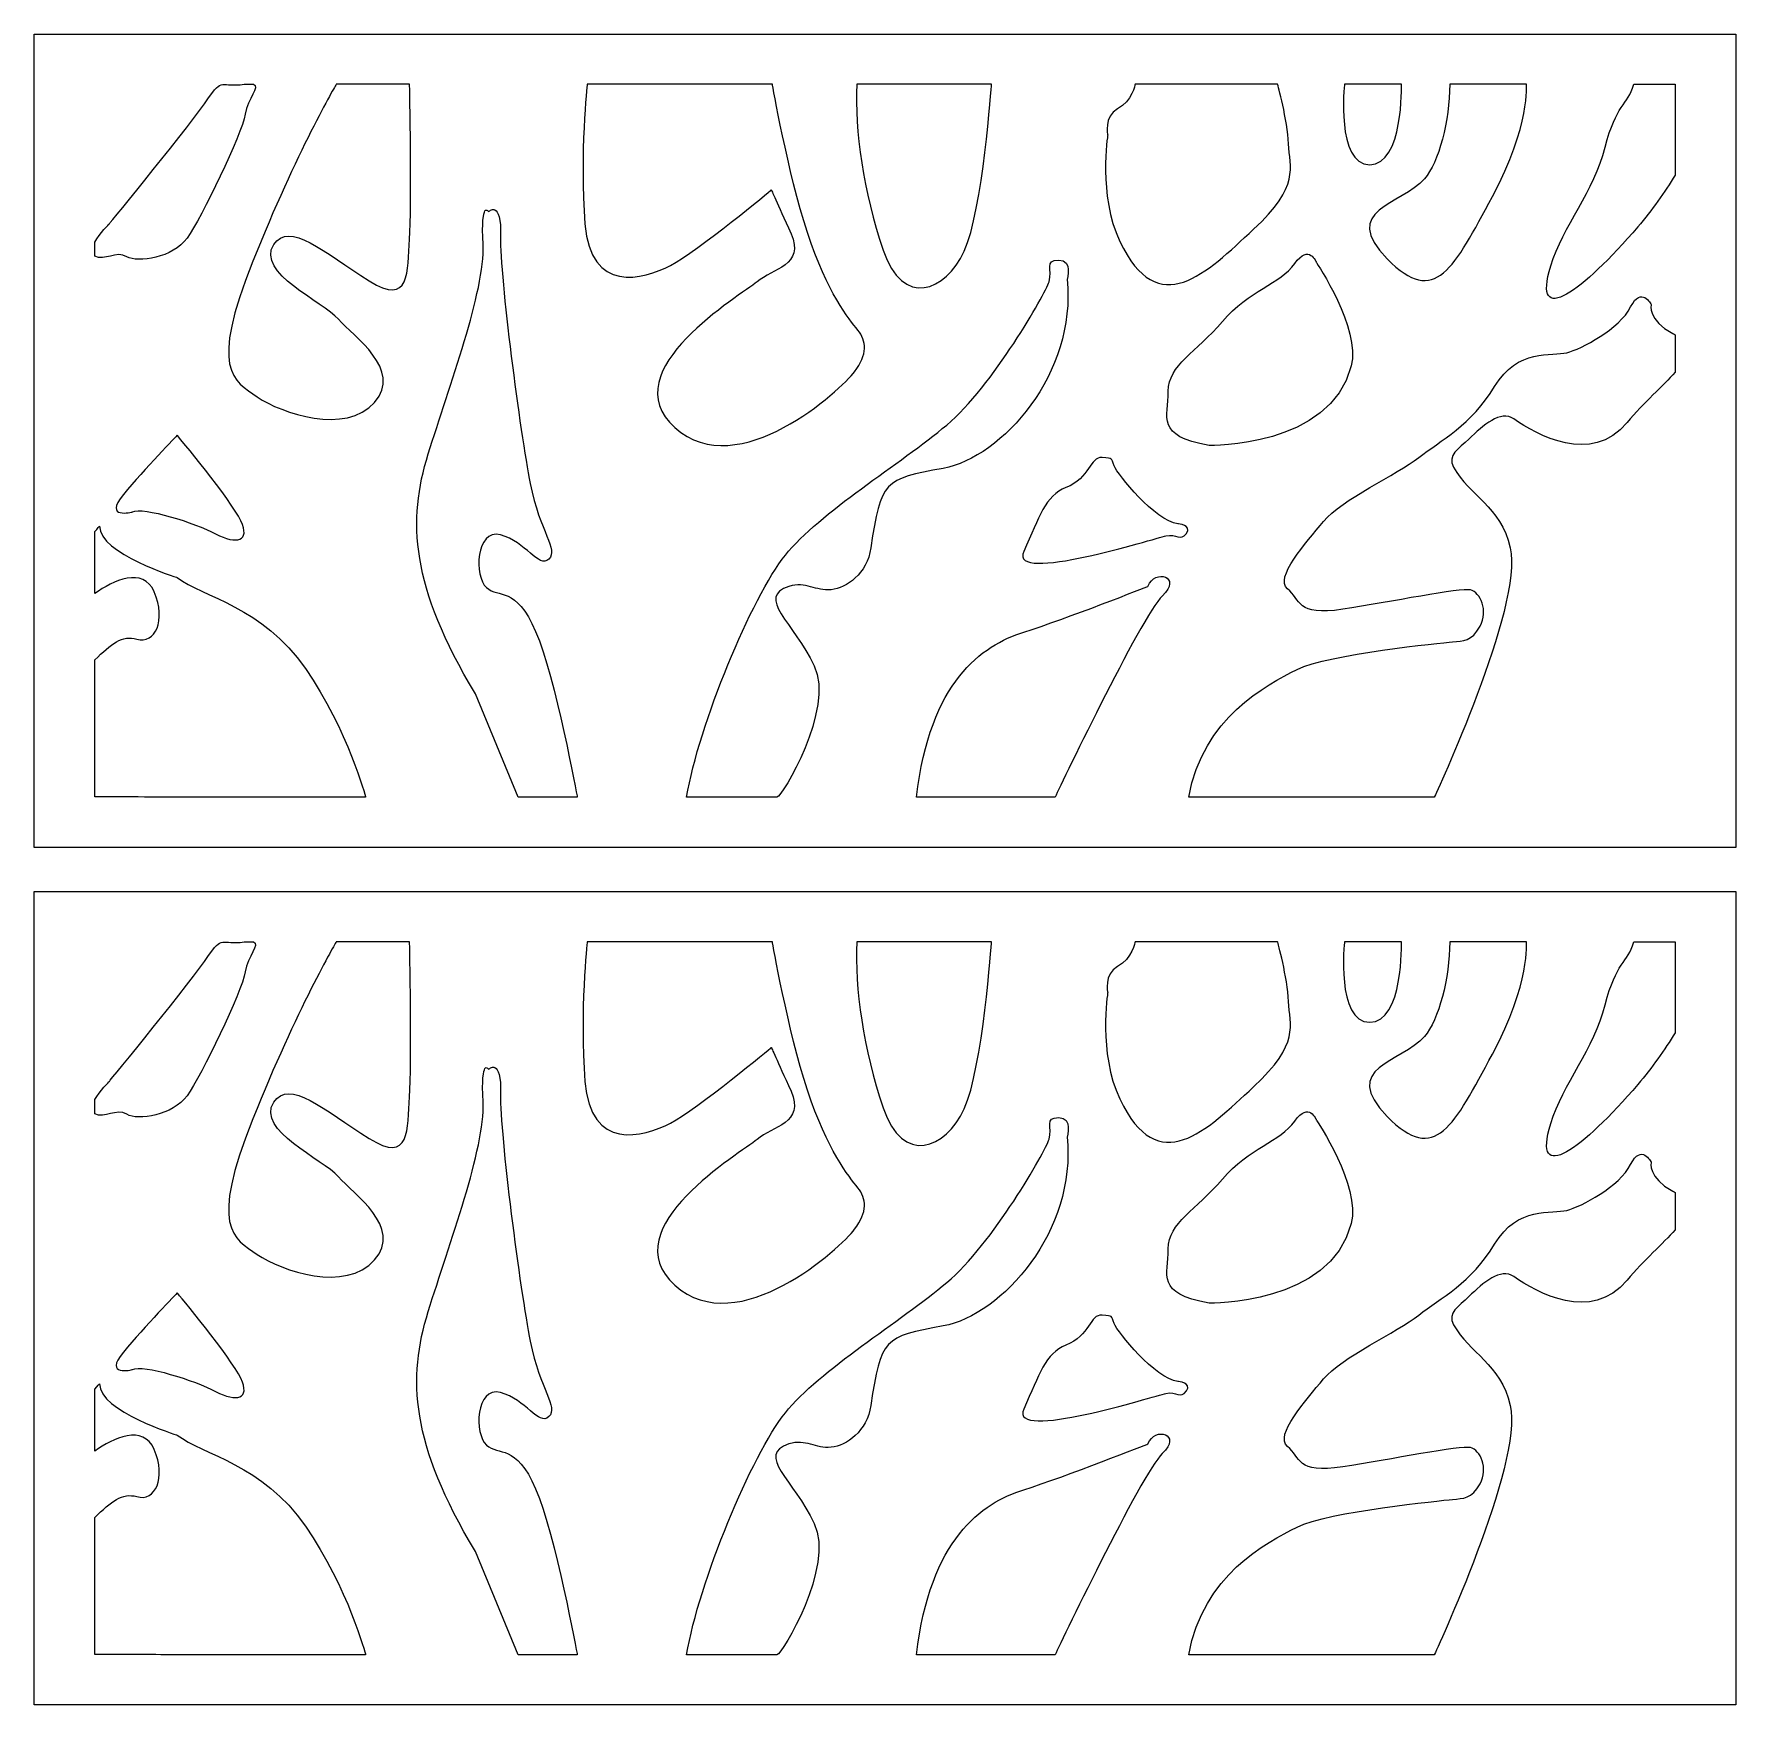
# Model space of a CAD drawing. Header units: centimetres. Extents: x -9.3 to 9.1, y -4.9 to 13.3.
import ezdxf

# ---------------------------------------------------------------- set-up
doc = ezdxf.new("R2010")
doc.units = ezdxf.units.CM
doc.header["$MEASUREMENT"] = 0
doc.layers.add('layer 1', color=7, linetype='Continuous')

msp = doc.modelspace()

# ---------------------------------------------------------------- linework, layer by layer
at = {"layer": 'layer 1', "color": 177}
for points, knots in [([(9.11393, 13.26204), (9.11393, 13.26204), (-9.33763, 13.26204), (-9.33763, 13.26204), (-9.33763, 13.26204), (-9.33763, 13.26204), (-9.33763, 4.44575), (-9.33763, 4.44575), (-9.33763, 4.44575), (-9.33763, 4.44575), (9.11393, 4.44575), (9.11393, 4.44575), (9.11393, 4.44575), (9.11393, 4.44575), (9.11393, 13.26204), (9.11393, 13.26204)], [0, 0, 0, 0, 0.2, 0.2, 0.2, 0.2, 0.4, 0.4, 0.4, 0.4, 0.6, 0.6, 0.6, 0.6, 1, 1, 1, 1]), ([(-6.95837, 12.71762), (-6.95837, 12.71762), (-7.05982, 12.71762), (-7.05982, 12.71762), (-7.05982, 12.71762), (-7.30934, 12.68199), (-7.29746, 12.79607), (-7.45192, 12.55856), (-7.45192, 12.55856), (-7.60639, 12.32105), (-8.52129, 11.20479), (-8.52129, 11.20479), (-8.52129, 11.20479), (-8.52129, 11.20479), (-8.62332, 11.1028), (-8.6783, 11.00721), (-8.6783, 11.00721), (-8.6783, 11.00721), (-8.6783, 10.85474), (-8.6783, 10.85474), (-8.6783, 10.85474), (-8.57315, 10.79656), (-8.44657, 10.91773), (-8.33118, 10.84853), (-8.33118, 10.84853), (-8.21237, 10.77729), (-7.83215, 10.83666), (-7.67768, 11.05041), (-7.67768, 11.05041), (-7.52321, 11.26417), (-7.08359, 12.17856), (-7.04794, 12.39231), (-7.04794, 12.39231), (-7.01955, 12.56256), (-6.88562, 12.69056), (-6.95837, 12.71762)], [0, 0, 0, 0, 0.1, 0.1, 0.1, 0.1, 0.2, 0.2, 0.2, 0.2, 0.3, 0.3, 0.3, 0.3, 0.4, 0.4, 0.4, 0.4, 0.5, 0.5, 0.5, 0.5, 0.6, 0.6, 0.6, 0.6, 0.7, 0.7, 0.7, 0.7, 0.8, 0.8, 0.8, 0.8, 1, 1, 1, 1]), ([(-6.06174, 12.71762), (-6.06174, 12.71762), (-5.26565, 12.71762), (-5.26565, 12.71762), (-5.26565, 12.71762), (-5.26565, 12.71762), (-5.24189, 11.38292), (-5.26565, 11.03854), (-5.26565, 11.03854), (-5.28942, 10.69416), (-5.25555, 10.30225), (-5.70528, 10.58728), (-5.70528, 10.58728), (-6.19244, 10.89603), (-6.57267, 11.24042), (-6.73901, 10.97916), (-6.73901, 10.97916), (-6.93428, 10.67247), (-6.20432, 10.36165), (-6.03798, 10.17165), (-6.03798, 10.17165), (-5.87163, 9.98165), (-5.33695, 9.62539), (-5.64587, 9.26914), (-5.64587, 9.26914), (-5.95481, 8.91288), (-6.65584, 9.15039), (-6.91724, 9.32852), (-6.91724, 9.32852), (-7.17864, 9.50664), (-7.44004, 9.61352), (-6.96476, 10.80104), (-6.96476, 10.80104), (-6.48949, 11.98856), (-6.06174, 12.71762), (-6.06174, 12.71762)], [0, 0, 0, 0, 0.1, 0.1, 0.1, 0.1, 0.2, 0.2, 0.2, 0.2, 0.3, 0.3, 0.3, 0.3, 0.4, 0.4, 0.4, 0.4, 0.5, 0.5, 0.5, 0.5, 0.6, 0.6, 0.6, 0.6, 0.7, 0.7, 0.7, 0.7, 0.8, 0.8, 0.8, 0.8, 1, 1, 1, 1]), ([(-3.34078, 12.71762), (-3.34078, 12.71762), (-1.33275, 12.71762), (-1.33275, 12.71762), (-1.33275, 12.71762), (-1.33275, 12.71762), (-1.1664, 11.76293), (-0.95253, 11.10979), (-0.95253, 11.10979), (-0.73865, 10.45666), (-0.50101, 10.17165), (-0.40596, 10.0529), (-0.40596, 10.0529), (-0.31091, 9.93415), (-0.29902, 9.79165), (-0.44161, 9.60164), (-0.44161, 9.60164), (-0.58419, 9.41164), (-1.70109, 8.3785), (-2.39024, 8.99601), (-2.39024, 8.99601), (-3.07939, 9.61352), (-1.66544, 10.43291), (-1.49909, 10.57541), (-1.49909, 10.57541), (-1.33275, 10.71791), (-0.97629, 10.75354), (-1.13076, 11.09792), (-1.13076, 11.09792), (-1.28522, 11.4423), (-1.34463, 11.57292), (-1.34463, 11.57292), (-1.34463, 11.57292), (-1.34463, 11.57292), (-2.14072, 10.90791), (-2.43776, 10.75354), (-2.43776, 10.75354), (-2.73481, 10.59916), (-3.30514, 10.44478), (-3.36455, 11.20479), (-3.36455, 11.20479), (-3.42396, 11.96481), (-3.34078, 12.71762), (-3.34078, 12.71762)], [0, 0, 0, 0, 0.08333333, 0.08333333, 0.08333333, 0.08333333, 0.16666667, 0.16666667, 0.16666667, 0.16666667, 0.25, 0.25, 0.25, 0.25, 0.33333333, 0.33333333, 0.33333333, 0.33333333, 0.41666667, 0.41666667, 0.41666667, 0.41666667, 0.5, 0.5, 0.5, 0.5, 0.58333333, 0.58333333, 0.58333333, 0.58333333, 0.66666667, 0.66666667, 0.66666667, 0.66666667, 0.75, 0.75, 0.75, 0.75, 0.83333333, 0.83333333, 0.83333333, 0.83333333, 1, 1, 1, 1]), ([(-0.41785, 12.71762), (-0.41785, 12.71762), (1.04363, 12.71762), (1.04363, 12.71762), (1.04363, 12.71762), (1.04363, 12.71762), (0.94858, 11.3473), (0.74658, 10.90791), (0.74658, 10.90791), (0.54459, 10.46853), (0.0812, 10.2904), (-0.13268, 10.91978), (-0.13268, 10.91978), (-0.34655, 11.54917), (-0.44161, 12.21886), (-0.41785, 12.71762)], [0, 0, 0, 0, 0.2, 0.2, 0.2, 0.2, 0.4, 0.4, 0.4, 0.4, 0.6, 0.6, 0.6, 0.6, 1, 1, 1, 1]), ([(2.60016, 12.71762), (2.60016, 12.71762), (4.1448, 12.71762), (4.1448, 12.71762), (4.1448, 12.71762), (4.1448, 12.71762), (4.25174, 12.33293), (4.26362, 12.07168), (4.26362, 12.07168), (4.2755, 11.81043), (4.39431, 11.62042), (3.88339, 11.14542), (3.88339, 11.14542), (3.37247, 10.67041), (2.85035, 10.14055), (2.43381, 11.01479), (2.43381, 11.01479), (2.19617, 11.51355), (2.30312, 12.16668), (2.30312, 12.16668), (2.30312, 12.16668), (2.30312, 12.16668), (2.25559, 12.36856), (2.41005, 12.45168), (2.41005, 12.45168), (2.56451, 12.53481), (2.60016, 12.71762), (2.60016, 12.71762)], [0, 0, 0, 0, 0.125, 0.125, 0.125, 0.125, 0.25, 0.25, 0.25, 0.25, 0.375, 0.375, 0.375, 0.375, 0.5, 0.5, 0.5, 0.5, 0.625, 0.625, 0.625, 0.625, 0.75, 0.75, 0.75, 0.75, 1, 1, 1, 1]), ([(4.86959, 12.71762), (4.86959, 12.71762), (5.48745, 12.71762), (5.48745, 12.71762), (5.48745, 12.71762), (5.48745, 12.71762), (5.51121, 11.84605), (5.14288, 11.84605), (5.14288, 11.84605), (4.77454, 11.84605), (4.86959, 12.71762), (4.86959, 12.71762)], [0, 0, 0, 0, 0.25, 0.25, 0.25, 0.25, 0.5, 0.5, 0.5, 0.5, 1, 1, 1, 1]), ([(6.01025, 12.71762), (6.01025, 12.71762), (6.84199, 12.71762), (6.84199, 12.71762), (6.84199, 12.71762), (6.84199, 12.71762), (6.88952, 12.27356), (6.47365, 11.50168), (6.47365, 11.50168), (6.05778, 10.72979), (5.85579, 10.2904), (5.33298, 10.82479), (5.33298, 10.82479), (4.81019, 11.35917), (5.48745, 11.40667), (5.73697, 11.69167), (5.73697, 11.69167), (5.89132, 11.86797), (6.01025, 12.32573), (6.01025, 12.71762)], [0, 0, 0, 0, 0.16666667, 0.16666667, 0.16666667, 0.16666667, 0.33333333, 0.33333333, 0.33333333, 0.33333333, 0.5, 0.5, 0.5, 0.5, 0.66666667, 0.66666667, 0.66666667, 0.66666667, 1, 1, 1, 1]), ([(8.4546, 11.73293), (8.4546, 11.73293), (8.4546, 12.71762), (8.4546, 12.71762), (8.4546, 12.71762), (8.4546, 12.71762), (8.00668, 12.71762), (8.00668, 12.71762), (8.00668, 12.71762), (7.93837, 12.4817), (7.81418, 12.50653), (7.6962, 12.0347), (7.6962, 12.0347), (7.57822, 11.56287), (7.23669, 11.17795), (7.10629, 10.74957), (7.10629, 10.74957), (6.89624, 10.05954), (7.45403, 10.47641), (8.05015, 11.17174), (8.05015, 11.17174), (8.20656, 11.35418), (8.34112, 11.54729), (8.4546, 11.73293)], [0, 0, 0, 0, 0.14285714, 0.14285714, 0.14285714, 0.14285714, 0.28571429, 0.28571429, 0.28571429, 0.28571429, 0.42857143, 0.42857143, 0.42857143, 0.42857143, 0.57142857, 0.57142857, 0.57142857, 0.57142857, 0.71428571, 0.71428571, 0.71428571, 0.71428571, 1, 1, 1, 1]), ([(-4.08934, 4.99017), (-4.08934, 4.99017), (-3.44772, 4.99017), (-3.44772, 4.99017), (-3.44772, 4.99017), (-3.44772, 4.99017), (-3.68536, 6.28847), (-3.89923, 6.78724), (-3.89923, 6.78724), (-4.11311, 7.28599), (-4.30322, 7.14349), (-4.43392, 7.26224), (-4.43392, 7.26224), (-4.56462, 7.38099), (-4.55274, 7.9035), (-4.27946, 7.83225), (-4.27946, 7.83225), (-4.00617, 7.76099), (-3.86359, 7.46412), (-3.75666, 7.571), (-3.75666, 7.571), (-3.64972, 7.67787), (-3.8517, 7.856), (-3.95864, 8.39038), (-3.95864, 8.39038), (-4.06559, 8.92476), (-4.29134, 10.64666), (-4.27946, 11.06229), (-4.27946, 11.06229), (-4.26758, 11.47793), (-4.41016, 11.33542), (-4.41016, 11.33542), (-4.41016, 11.33542), (-4.41016, 11.33542), (-4.49334, 11.47793), (-4.46957, 10.97916), (-4.46957, 10.97916), (-4.44581, 10.48041), (-4.8379, 9.43539), (-5.06366, 8.711), (-5.06366, 8.711), (-5.28942, 7.98663), (-5.25378, 7.27411), (-4.55274, 6.11035), (-4.55274, 6.11035), (-4.55274, 6.11035), (-4.08934, 4.99017), (-4.08934, 4.99017)], [0, 0, 0, 0, 0.07692308, 0.07692308, 0.07692308, 0.07692308, 0.15384615, 0.15384615, 0.15384615, 0.15384615, 0.23076923, 0.23076923, 0.23076923, 0.23076923, 0.30769231, 0.30769231, 0.30769231, 0.30769231, 0.38461538, 0.38461538, 0.38461538, 0.38461538, 0.46153846, 0.46153846, 0.46153846, 0.46153846, 0.53846154, 0.53846154, 0.53846154, 0.53846154, 0.61538462, 0.61538462, 0.61538462, 0.61538462, 0.69230769, 0.69230769, 0.69230769, 0.69230769, 0.76923077, 0.76923077, 0.76923077, 0.76923077, 0.84615385, 0.84615385, 0.84615385, 0.84615385, 1, 1, 1, 1]), ([(3.40312, 8.8021), (3.40312, 8.8021), (4.7152, 8.77878), (4.94356, 9.66371), (4.94356, 9.66371), (5.048, 10.06839), (4.56497, 10.7864), (4.56497, 10.7864), (4.56497, 10.7864), (4.56497, 10.7864), (4.48665, 10.99527), (4.32999, 10.77334), (4.32999, 10.77334), (4.17334, 10.55142), (3.83392, 10.48615), (3.54672, 10.14672), (3.54672, 10.14672), (3.25952, 9.8073), (2.95927, 9.67676), (2.95927, 9.38956), (2.95927, 9.38956), (2.95927, 9.10236), (2.81567, 8.90654), (3.40312, 8.8021)], [0, 0, 0, 0, 0.14285714, 0.14285714, 0.14285714, 0.14285714, 0.28571429, 0.28571429, 0.28571429, 0.28571429, 0.42857143, 0.42857143, 0.42857143, 0.42857143, 0.57142857, 0.57142857, 0.57142857, 0.57142857, 0.71428571, 0.71428571, 0.71428571, 0.71428571, 1, 1, 1, 1]), ([(-2.26255, 4.99017), (-2.26255, 4.99017), (-1.33568, 4.99017), (-1.28346, 4.99017), (-1.28346, 4.99017), (-1.23124, 4.99017), (-0.65684, 5.94316), (-0.87877, 6.41312), (-0.87877, 6.41312), (-1.1007, 6.88309), (-1.51844, 7.15724), (-1.15291, 7.27473), (-1.15291, 7.27473), (-0.9708, 7.33326), (-0.86185, 7.21948), (-0.69636, 7.23859), (-0.69636, 7.23859), (-0.52968, 7.25784), (-0.30697, 7.41077), (-0.2652, 7.69247), (-0.2652, 7.69247), (-0.15716, 8.42124), (-0.1216, 8.43657), (0.51807, 8.55407), (0.51807, 8.55407), (1.15774, 8.67156), (1.96712, 9.58537), (1.86269, 10.60364), (1.86269, 10.60364), (1.86269, 10.60364), (1.92796, 10.81251), (1.77131, 10.81251), (1.77131, 10.81251), (1.61465, 10.81251), (1.70603, 10.70807), (1.66687, 10.57752), (1.66687, 10.57752), (1.62771, 10.44698), (1.05331, 9.44177), (0.55723, 9.02403), (0.55723, 9.02403), (0.06116, 8.60629), (-0.82655, 8.07105), (-1.19208, 7.61415), (-1.19208, 7.61415), (-1.55761, 7.15724), (-2.13201, 5.77345), (-2.26255, 4.99017)], [0, 0, 0, 0, 0.07692308, 0.07692308, 0.07692308, 0.07692308, 0.15384615, 0.15384615, 0.15384615, 0.15384615, 0.23076923, 0.23076923, 0.23076923, 0.23076923, 0.30769231, 0.30769231, 0.30769231, 0.30769231, 0.38461538, 0.38461538, 0.38461538, 0.38461538, 0.46153846, 0.46153846, 0.46153846, 0.46153846, 0.53846154, 0.53846154, 0.53846154, 0.53846154, 0.61538462, 0.61538462, 0.61538462, 0.61538462, 0.69230769, 0.69230769, 0.69230769, 0.69230769, 0.76923077, 0.76923077, 0.76923077, 0.76923077, 0.84615385, 0.84615385, 0.84615385, 0.84615385, 1, 1, 1, 1]), ([(3.1812, 4.99017), (3.1812, 4.99017), (5.84432, 4.99017), (5.84432, 4.99017), (5.84432, 4.99017), (5.84432, 4.99017), (6.81119, 7.06062), (6.66676, 7.69247), (6.66676, 7.69247), (6.56232, 8.14938), (6.22291, 8.25382), (6.05319, 8.56712), (6.05319, 8.56712), (5.98203, 8.6985), (6.10698, 8.76302), (6.21856, 8.87212), (6.21856, 8.87212), (6.37309, 9.02319), (6.56189, 9.18785), (6.70592, 9.0893), (6.70592, 9.0893), (6.95396, 8.91959), (7.54142, 8.58018), (7.93305, 9.05014), (7.93305, 9.05014), (8.11547, 9.26906), (8.32464, 9.44693), (8.4546, 9.59627), (8.4546, 9.59627), (8.4546, 9.59627), (8.4546, 10.00195), (8.4546, 10.00195), (8.4546, 10.00195), (8.44649, 10.00672), (8.43811, 10.01147), (8.42912, 10.01618), (8.42912, 10.01618), (8.15498, 10.15977), (8.19414, 10.32949), (8.19414, 10.32949), (8.19414, 10.32949), (8.19414, 10.32949), (8.08971, 10.53836), (7.97222, 10.30338), (7.97222, 10.30338), (7.85472, 10.06839), (7.43697, 9.84647), (7.28032, 9.8073), (7.28032, 9.8073), (7.12367, 9.76814), (6.74509, 9.85952), (6.49705, 9.44177), (6.49705, 9.44177), (6.24902, 9.02403), (5.90959, 8.85432), (5.67461, 8.67156), (5.67461, 8.67156), (5.43963, 8.4888), (4.83912, 8.21465), (4.6433, 7.97967), (4.6433, 7.97967), (4.44749, 7.74469), (4.10807, 7.36611), (4.25167, 7.24862), (4.25167, 7.24862), (4.39526, 7.13112), (4.34305, 6.94836), (4.85217, 7.02669), (4.85217, 7.02669), (5.3613, 7.10502), (6.13152, 7.26167), (6.23596, 7.23556), (6.23596, 7.23556), (6.3404, 7.20945), (6.43178, 7.01363), (6.3404, 6.84392), (6.3404, 6.84392), (6.24902, 6.67422), (6.15763, 6.68727), (6.04014, 6.67422), (6.04014, 6.67422), (5.92265, 6.66116), (4.69552, 6.54367), (4.3561, 6.37396), (4.3561, 6.37396), (4.01669, 6.20425), (3.33784, 5.85178), (3.1812, 4.99017)], [0, 0, 0, 0, 0.04347826, 0.04347826, 0.04347826, 0.04347826, 0.08695652, 0.08695652, 0.08695652, 0.08695652, 0.13043478, 0.13043478, 0.13043478, 0.13043478, 0.17391304, 0.17391304, 0.17391304, 0.17391304, 0.2173913, 0.2173913, 0.2173913, 0.2173913, 0.26086957, 0.26086957, 0.26086957, 0.26086957, 0.30434783, 0.30434783, 0.30434783, 0.30434783, 0.34782609, 0.34782609, 0.34782609, 0.34782609, 0.39130435, 0.39130435, 0.39130435, 0.39130435, 0.43478261, 0.43478261, 0.43478261, 0.43478261, 0.47826087, 0.47826087, 0.47826087, 0.47826087, 0.52173913, 0.52173913, 0.52173913, 0.52173913, 0.56521739, 0.56521739, 0.56521739, 0.56521739, 0.60869565, 0.60869565, 0.60869565, 0.60869565, 0.65217391, 0.65217391, 0.65217391, 0.65217391, 0.69565217, 0.69565217, 0.69565217, 0.69565217, 0.73913043, 0.73913043, 0.73913043, 0.73913043, 0.7826087, 0.7826087, 0.7826087, 0.7826087, 0.82608696, 0.82608696, 0.82608696, 0.82608696, 0.86956522, 0.86956522, 0.86956522, 0.86956522, 0.91304348, 0.91304348, 0.91304348, 0.91304348, 1, 1, 1, 1]), ([(-7.78452, 8.91288), (-7.78452, 8.91288), (-7.2024, 8.21226), (-7.09547, 7.98663), (-7.09547, 7.98663), (-6.98853, 7.76099), (-7.143, 7.72537), (-7.36875, 7.84412), (-7.36875, 7.84412), (-7.59451, 7.96287), (-8.15295, 8.141), (-8.27178, 8.08163), (-8.27178, 8.08163), (-8.27178, 8.08163), (-8.59259, 7.9985), (-8.36683, 8.27162), (-8.36683, 8.27162), (-8.14107, 8.54476), (-7.78452, 8.91288), (-7.78452, 8.91288)], [0, 0, 0, 0, 0.16666667, 0.16666667, 0.16666667, 0.16666667, 0.33333333, 0.33333333, 0.33333333, 0.33333333, 0.5, 0.5, 0.5, 0.5, 0.66666667, 0.66666667, 0.66666667, 0.66666667, 1, 1, 1, 1]), ([(3.06371, 7.95356), (3.06371, 7.95356), (3.22035, 7.94051), (3.15509, 7.84913), (3.15509, 7.84913), (3.08982, 7.75775), (3.05065, 7.84913), (2.93316, 7.82302), (2.93316, 7.82302), (2.81567, 7.7969), (1.23208, 7.29495), (1.39272, 7.65331), (1.39272, 7.65331), (1.56243, 8.03189), (1.62614, 8.25579), (1.84963, 8.34519), (1.84963, 8.34519), (2.11073, 8.44963), (2.11073, 8.68461), (2.24127, 8.67156), (2.24127, 8.67156), (2.37181, 8.6585), (2.33265, 8.67156), (2.37181, 8.58018), (2.37181, 8.58018), (2.41098, 8.4888), (2.81567, 7.97967), (3.06371, 7.95356)], [0, 0, 0, 0, 0.125, 0.125, 0.125, 0.125, 0.25, 0.25, 0.25, 0.25, 0.375, 0.375, 0.375, 0.375, 0.5, 0.5, 0.5, 0.5, 0.625, 0.625, 0.625, 0.625, 0.75, 0.75, 0.75, 0.75, 1, 1, 1, 1]), ([(-8.6783, 7.86815), (-8.6783, 7.86815), (-8.6783, 7.19817), (-8.6783, 7.19817), (-8.6783, 7.19817), (-8.48401, 7.33627), (-8.15229, 7.49384), (-8.03414, 7.21474), (-8.03414, 7.21474), (-7.90343, 6.90599), (-8.02226, 6.64473), (-8.22424, 6.70411), (-8.22424, 6.70411), (-8.37861, 6.74948), (-8.50521, 6.6492), (-8.6783, 6.4775), (-8.6783, 6.4775), (-8.6783, 6.4775), (-8.6783, 4.99278), (-8.6783, 4.99278), (-8.6783, 4.99278), (-8.23889, 4.99201), (-7.81099, 4.99028), (-7.7857, 4.99017), (-7.7857, 4.99017), (-7.7857, 4.99017), (-7.78452, 4.99017), (-7.78452, 4.99017), (-7.78452, 4.99017), (-7.78452, 4.99017), (-5.74244, 4.99017), (-5.74244, 4.99017), (-5.74244, 4.99017), (-5.74244, 4.99017), (-5.93192, 5.7102), (-6.39506, 6.38289), (-6.39506, 6.38289), (-6.85822, 7.05558), (-7.51084, 7.16069), (-7.78452, 7.3709), (-7.78452, 7.3709), (-7.78452, 7.3709), (-8.62823, 7.63037), (-8.62823, 7.92725), (-8.62823, 7.92725), (-8.62823, 7.92725), (-8.64756, 7.90507), (-8.6783, 7.86815)], [0, 0, 0, 0, 0.07692308, 0.07692308, 0.07692308, 0.07692308, 0.15384615, 0.15384615, 0.15384615, 0.15384615, 0.23076923, 0.23076923, 0.23076923, 0.23076923, 0.30769231, 0.30769231, 0.30769231, 0.30769231, 0.38461538, 0.38461538, 0.38461538, 0.38461538, 0.46153846, 0.46153846, 0.46153846, 0.46153846, 0.53846154, 0.53846154, 0.53846154, 0.53846154, 0.61538462, 0.61538462, 0.61538462, 0.61538462, 0.69230769, 0.69230769, 0.69230769, 0.69230769, 0.76923077, 0.76923077, 0.76923077, 0.76923077, 0.84615385, 0.84615385, 0.84615385, 0.84615385, 1, 1, 1, 1]), ([(0.23087, 4.99017), (0.23087, 4.99017), (1.73214, 4.99017), (1.73214, 4.99017), (1.73214, 4.99017), (1.73214, 4.99017), (2.67207, 6.96141), (2.894, 7.17029), (2.894, 7.17029), (3.11592, 7.37916), (2.81567, 7.47054), (2.73734, 7.27473), (2.73734, 7.27473), (2.73734, 7.27473), (1.84963, 6.92225), (1.39272, 6.77865), (1.39272, 6.77865), (0.93582, 6.63505), (0.37447, 6.24341), (0.23087, 4.99017)], [0, 0, 0, 0, 0.16666667, 0.16666667, 0.16666667, 0.16666667, 0.33333333, 0.33333333, 0.33333333, 0.33333333, 0.5, 0.5, 0.5, 0.5, 0.66666667, 0.66666667, 0.66666667, 0.66666667, 1, 1, 1, 1])]:
    msp.add_open_spline(points, degree=3, knots=knots, dxfattribs=at)
at = {"layer": 'layer 1', "color": 242, "lineweight": 9}
for points, knots in [([(9.11393, 3.96561), (9.11393, 3.96561), (-9.33763, 3.96561), (-9.33763, 3.96561), (-9.33763, 3.96561), (-9.33763, 3.96561), (-9.33763, -4.85068), (-9.33763, -4.85068), (-9.33763, -4.85068), (-9.33763, -4.85068), (9.11393, -4.85068), (9.11393, -4.85068), (9.11393, -4.85068), (9.11393, -4.85068), (9.11393, 3.96561), (9.11393, 3.96561)], [0, 0, 0, 0, 0.2, 0.2, 0.2, 0.2, 0.4, 0.4, 0.4, 0.4, 0.6, 0.6, 0.6, 0.6, 1, 1, 1, 1]), ([(-6.95837, 3.42119), (-6.95837, 3.42119), (-7.05982, 3.42119), (-7.05982, 3.42119), (-7.05982, 3.42119), (-7.30934, 3.38556), (-7.29746, 3.49964), (-7.45192, 3.26213), (-7.45192, 3.26213), (-7.60639, 3.02462), (-8.52129, 1.90836), (-8.52129, 1.90836), (-8.52129, 1.90836), (-8.52129, 1.90836), (-8.62332, 1.80637), (-8.6783, 1.71078), (-8.6783, 1.71078), (-8.6783, 1.71078), (-8.6783, 1.55831), (-8.6783, 1.55831), (-8.6783, 1.55831), (-8.57315, 1.50013), (-8.44657, 1.6213), (-8.33118, 1.5521), (-8.33118, 1.5521), (-8.21237, 1.48086), (-7.83215, 1.54023), (-7.67768, 1.75398), (-7.67768, 1.75398), (-7.52321, 1.96774), (-7.08359, 2.88213), (-7.04794, 3.09588), (-7.04794, 3.09588), (-7.01955, 3.26613), (-6.88562, 3.39413), (-6.95837, 3.42119)], [0, 0, 0, 0, 0.1, 0.1, 0.1, 0.1, 0.2, 0.2, 0.2, 0.2, 0.3, 0.3, 0.3, 0.3, 0.4, 0.4, 0.4, 0.4, 0.5, 0.5, 0.5, 0.5, 0.6, 0.6, 0.6, 0.6, 0.7, 0.7, 0.7, 0.7, 0.8, 0.8, 0.8, 0.8, 1, 1, 1, 1]), ([(-6.06174, 3.42119), (-6.06174, 3.42119), (-5.26565, 3.42119), (-5.26565, 3.42119), (-5.26565, 3.42119), (-5.26565, 3.42119), (-5.24189, 2.08649), (-5.26565, 1.74211), (-5.26565, 1.74211), (-5.28942, 1.39773), (-5.25555, 1.00582), (-5.70528, 1.29085), (-5.70528, 1.29085), (-6.19244, 1.5996), (-6.57267, 1.94399), (-6.73901, 1.68273), (-6.73901, 1.68273), (-6.93428, 1.37604), (-6.20432, 1.06522), (-6.03798, 0.87522), (-6.03798, 0.87522), (-5.87163, 0.68522), (-5.33695, 0.32896), (-5.64587, -0.02729), (-5.64587, -0.02729), (-5.95481, -0.38355), (-6.65584, -0.14604), (-6.91724, 0.03209), (-6.91724, 0.03209), (-7.17864, 0.21021), (-7.44004, 0.31709), (-6.96476, 1.50461), (-6.96476, 1.50461), (-6.48949, 2.69213), (-6.06174, 3.42119), (-6.06174, 3.42119)], [0, 0, 0, 0, 0.1, 0.1, 0.1, 0.1, 0.2, 0.2, 0.2, 0.2, 0.3, 0.3, 0.3, 0.3, 0.4, 0.4, 0.4, 0.4, 0.5, 0.5, 0.5, 0.5, 0.6, 0.6, 0.6, 0.6, 0.7, 0.7, 0.7, 0.7, 0.8, 0.8, 0.8, 0.8, 1, 1, 1, 1]), ([(-3.34078, 3.42119), (-3.34078, 3.42119), (-1.33275, 3.42119), (-1.33275, 3.42119), (-1.33275, 3.42119), (-1.33275, 3.42119), (-1.1664, 2.4665), (-0.95253, 1.81336), (-0.95253, 1.81336), (-0.73865, 1.16023), (-0.50101, 0.87522), (-0.40596, 0.75647), (-0.40596, 0.75647), (-0.31091, 0.63772), (-0.29902, 0.49522), (-0.44161, 0.30521), (-0.44161, 0.30521), (-0.58419, 0.11521), (-1.70109, -0.91793), (-2.39024, -0.30042), (-2.39024, -0.30042), (-3.07939, 0.31709), (-1.66544, 1.13648), (-1.49909, 1.27898), (-1.49909, 1.27898), (-1.33275, 1.42148), (-0.97629, 1.45711), (-1.13076, 1.80149), (-1.13076, 1.80149), (-1.28522, 2.14587), (-1.34463, 2.27649), (-1.34463, 2.27649), (-1.34463, 2.27649), (-1.34463, 2.27649), (-2.14072, 1.61148), (-2.43776, 1.45711), (-2.43776, 1.45711), (-2.73481, 1.30273), (-3.30514, 1.14835), (-3.36455, 1.90836), (-3.36455, 1.90836), (-3.42396, 2.66838), (-3.34078, 3.42119), (-3.34078, 3.42119)], [0, 0, 0, 0, 0.08333333, 0.08333333, 0.08333333, 0.08333333, 0.16666667, 0.16666667, 0.16666667, 0.16666667, 0.25, 0.25, 0.25, 0.25, 0.33333333, 0.33333333, 0.33333333, 0.33333333, 0.41666667, 0.41666667, 0.41666667, 0.41666667, 0.5, 0.5, 0.5, 0.5, 0.58333333, 0.58333333, 0.58333333, 0.58333333, 0.66666667, 0.66666667, 0.66666667, 0.66666667, 0.75, 0.75, 0.75, 0.75, 0.83333333, 0.83333333, 0.83333333, 0.83333333, 1, 1, 1, 1]), ([(-0.41785, 3.42119), (-0.41785, 3.42119), (1.04363, 3.42119), (1.04363, 3.42119), (1.04363, 3.42119), (1.04363, 3.42119), (0.94858, 2.05087), (0.74658, 1.61148), (0.74658, 1.61148), (0.54459, 1.1721), (0.0812, 0.99397), (-0.13268, 1.62335), (-0.13268, 1.62335), (-0.34655, 2.25274), (-0.44161, 2.92243), (-0.41785, 3.42119)], [0, 0, 0, 0, 0.2, 0.2, 0.2, 0.2, 0.4, 0.4, 0.4, 0.4, 0.6, 0.6, 0.6, 0.6, 1, 1, 1, 1]), ([(2.60016, 3.42119), (2.60016, 3.42119), (4.1448, 3.42119), (4.1448, 3.42119), (4.1448, 3.42119), (4.1448, 3.42119), (4.25174, 3.0365), (4.26362, 2.77525), (4.26362, 2.77525), (4.2755, 2.514), (4.39431, 2.32399), (3.88339, 1.84899), (3.88339, 1.84899), (3.37247, 1.37398), (2.85035, 0.84412), (2.43381, 1.71836), (2.43381, 1.71836), (2.19617, 2.21712), (2.30312, 2.87025), (2.30312, 2.87025), (2.30312, 2.87025), (2.30312, 2.87025), (2.25559, 3.07213), (2.41005, 3.15525), (2.41005, 3.15525), (2.56451, 3.23838), (2.60016, 3.42119), (2.60016, 3.42119)], [0, 0, 0, 0, 0.125, 0.125, 0.125, 0.125, 0.25, 0.25, 0.25, 0.25, 0.375, 0.375, 0.375, 0.375, 0.5, 0.5, 0.5, 0.5, 0.625, 0.625, 0.625, 0.625, 0.75, 0.75, 0.75, 0.75, 1, 1, 1, 1]), ([(4.86959, 3.42119), (4.86959, 3.42119), (5.48745, 3.42119), (5.48745, 3.42119), (5.48745, 3.42119), (5.48745, 3.42119), (5.51121, 2.54962), (5.14288, 2.54962), (5.14288, 2.54962), (4.77454, 2.54962), (4.86959, 3.42119), (4.86959, 3.42119)], [0, 0, 0, 0, 0.25, 0.25, 0.25, 0.25, 0.5, 0.5, 0.5, 0.5, 1, 1, 1, 1]), ([(6.01025, 3.42119), (6.01025, 3.42119), (6.84199, 3.42119), (6.84199, 3.42119), (6.84199, 3.42119), (6.84199, 3.42119), (6.88952, 2.97713), (6.47365, 2.20525), (6.47365, 2.20525), (6.05778, 1.43336), (5.85579, 0.99397), (5.33298, 1.52836), (5.33298, 1.52836), (4.81019, 2.06274), (5.48745, 2.11024), (5.73697, 2.39524), (5.73697, 2.39524), (5.89132, 2.57154), (6.01025, 3.0293), (6.01025, 3.42119)], [0, 0, 0, 0, 0.16666667, 0.16666667, 0.16666667, 0.16666667, 0.33333333, 0.33333333, 0.33333333, 0.33333333, 0.5, 0.5, 0.5, 0.5, 0.66666667, 0.66666667, 0.66666667, 0.66666667, 1, 1, 1, 1]), ([(8.4546, 2.4365), (8.4546, 2.4365), (8.4546, 3.42119), (8.4546, 3.42119), (8.4546, 3.42119), (8.4546, 3.42119), (8.00668, 3.42119), (8.00668, 3.42119), (8.00668, 3.42119), (7.93837, 3.18527), (7.81418, 3.2101), (7.6962, 2.73827), (7.6962, 2.73827), (7.57822, 2.26644), (7.23669, 1.88152), (7.10629, 1.45314), (7.10629, 1.45314), (6.89624, 0.76311), (7.45403, 1.17998), (8.05015, 1.87531), (8.05015, 1.87531), (8.20656, 2.05775), (8.34112, 2.25086), (8.4546, 2.4365)], [0, 0, 0, 0, 0.14285714, 0.14285714, 0.14285714, 0.14285714, 0.28571429, 0.28571429, 0.28571429, 0.28571429, 0.42857143, 0.42857143, 0.42857143, 0.42857143, 0.57142857, 0.57142857, 0.57142857, 0.57142857, 0.71428571, 0.71428571, 0.71428571, 0.71428571, 1, 1, 1, 1]), ([(-4.08934, -4.30626), (-4.08934, -4.30626), (-3.44772, -4.30626), (-3.44772, -4.30626), (-3.44772, -4.30626), (-3.44772, -4.30626), (-3.68536, -3.00796), (-3.89923, -2.50919), (-3.89923, -2.50919), (-4.11311, -2.01044), (-4.30322, -2.15294), (-4.43392, -2.03419), (-4.43392, -2.03419), (-4.56462, -1.91544), (-4.55274, -1.39293), (-4.27946, -1.46418), (-4.27946, -1.46418), (-4.00617, -1.53544), (-3.86359, -1.83231), (-3.75666, -1.72543), (-3.75666, -1.72543), (-3.64972, -1.61856), (-3.8517, -1.44043), (-3.95864, -0.90605), (-3.95864, -0.90605), (-4.06559, -0.37167), (-4.29134, 1.35023), (-4.27946, 1.76586), (-4.27946, 1.76586), (-4.26758, 2.1815), (-4.41016, 2.03899), (-4.41016, 2.03899), (-4.41016, 2.03899), (-4.41016, 2.03899), (-4.49334, 2.1815), (-4.46957, 1.68273), (-4.46957, 1.68273), (-4.44581, 1.18398), (-4.8379, 0.13896), (-5.06366, -0.58543), (-5.06366, -0.58543), (-5.28942, -1.3098), (-5.25378, -2.02232), (-4.55274, -3.18608), (-4.55274, -3.18608), (-4.55274, -3.18608), (-4.08934, -4.30626), (-4.08934, -4.30626)], [0, 0, 0, 0, 0.07692308, 0.07692308, 0.07692308, 0.07692308, 0.15384615, 0.15384615, 0.15384615, 0.15384615, 0.23076923, 0.23076923, 0.23076923, 0.23076923, 0.30769231, 0.30769231, 0.30769231, 0.30769231, 0.38461538, 0.38461538, 0.38461538, 0.38461538, 0.46153846, 0.46153846, 0.46153846, 0.46153846, 0.53846154, 0.53846154, 0.53846154, 0.53846154, 0.61538462, 0.61538462, 0.61538462, 0.61538462, 0.69230769, 0.69230769, 0.69230769, 0.69230769, 0.76923077, 0.76923077, 0.76923077, 0.76923077, 0.84615385, 0.84615385, 0.84615385, 0.84615385, 1, 1, 1, 1]), ([(3.40312, -0.49433), (3.40312, -0.49433), (4.7152, -0.51765), (4.94356, 0.36728), (4.94356, 0.36728), (5.048, 0.77196), (4.56497, 1.48997), (4.56497, 1.48997), (4.56497, 1.48997), (4.56497, 1.48997), (4.48665, 1.69884), (4.32999, 1.47691), (4.32999, 1.47691), (4.17334, 1.25499), (3.83392, 1.18972), (3.54672, 0.85029), (3.54672, 0.85029), (3.25952, 0.51087), (2.95927, 0.38033), (2.95927, 0.09313), (2.95927, 0.09313), (2.95927, -0.19407), (2.81567, -0.38989), (3.40312, -0.49433)], [0, 0, 0, 0, 0.14285714, 0.14285714, 0.14285714, 0.14285714, 0.28571429, 0.28571429, 0.28571429, 0.28571429, 0.42857143, 0.42857143, 0.42857143, 0.42857143, 0.57142857, 0.57142857, 0.57142857, 0.57142857, 0.71428571, 0.71428571, 0.71428571, 0.71428571, 1, 1, 1, 1]), ([(-2.26255, -4.30626), (-2.26255, -4.30626), (-1.33568, -4.30626), (-1.28346, -4.30626), (-1.28346, -4.30626), (-1.23124, -4.30626), (-0.65684, -3.35327), (-0.87877, -2.88331), (-0.87877, -2.88331), (-1.1007, -2.41334), (-1.51844, -2.13919), (-1.15291, -2.0217), (-1.15291, -2.0217), (-0.9708, -1.96317), (-0.86185, -2.07695), (-0.69636, -2.05784), (-0.69636, -2.05784), (-0.52968, -2.03859), (-0.30697, -1.88566), (-0.2652, -1.60396), (-0.2652, -1.60396), (-0.15716, -0.87519), (-0.1216, -0.85986), (0.51807, -0.74236), (0.51807, -0.74236), (1.15774, -0.62487), (1.96712, 0.28894), (1.86269, 1.30721), (1.86269, 1.30721), (1.86269, 1.30721), (1.92796, 1.51608), (1.77131, 1.51608), (1.77131, 1.51608), (1.61465, 1.51608), (1.70603, 1.41164), (1.66687, 1.28109), (1.66687, 1.28109), (1.62771, 1.15055), (1.05331, 0.14534), (0.55723, -0.2724), (0.55723, -0.2724), (0.06116, -0.69014), (-0.82655, -1.22538), (-1.19208, -1.68228), (-1.19208, -1.68228), (-1.55761, -2.13919), (-2.13201, -3.52298), (-2.26255, -4.30626)], [0, 0, 0, 0, 0.07692308, 0.07692308, 0.07692308, 0.07692308, 0.15384615, 0.15384615, 0.15384615, 0.15384615, 0.23076923, 0.23076923, 0.23076923, 0.23076923, 0.30769231, 0.30769231, 0.30769231, 0.30769231, 0.38461538, 0.38461538, 0.38461538, 0.38461538, 0.46153846, 0.46153846, 0.46153846, 0.46153846, 0.53846154, 0.53846154, 0.53846154, 0.53846154, 0.61538462, 0.61538462, 0.61538462, 0.61538462, 0.69230769, 0.69230769, 0.69230769, 0.69230769, 0.76923077, 0.76923077, 0.76923077, 0.76923077, 0.84615385, 0.84615385, 0.84615385, 0.84615385, 1, 1, 1, 1]), ([(3.1812, -4.30626), (3.1812, -4.30626), (5.84432, -4.30626), (5.84432, -4.30626), (5.84432, -4.30626), (5.84432, -4.30626), (6.81119, -2.23581), (6.66676, -1.60396), (6.66676, -1.60396), (6.56232, -1.14705), (6.22291, -1.04261), (6.05319, -0.72931), (6.05319, -0.72931), (5.98203, -0.59793), (6.10698, -0.53341), (6.21856, -0.42431), (6.21856, -0.42431), (6.37309, -0.27324), (6.56189, -0.10858), (6.70592, -0.20713), (6.70592, -0.20713), (6.95396, -0.37684), (7.54142, -0.71625), (7.93305, -0.24629), (7.93305, -0.24629), (8.11547, -0.02737), (8.32464, 0.1505), (8.4546, 0.29984), (8.4546, 0.29984), (8.4546, 0.29984), (8.4546, 0.70552), (8.4546, 0.70552), (8.4546, 0.70552), (8.44649, 0.71029), (8.43811, 0.71504), (8.42912, 0.71975), (8.42912, 0.71975), (8.15498, 0.86334), (8.19414, 1.03306), (8.19414, 1.03306), (8.19414, 1.03306), (8.19414, 1.03306), (8.08971, 1.24193), (7.97222, 1.00695), (7.97222, 1.00695), (7.85472, 0.77196), (7.43697, 0.55004), (7.28032, 0.51087), (7.28032, 0.51087), (7.12367, 0.47171), (6.74509, 0.56309), (6.49705, 0.14534), (6.49705, 0.14534), (6.24902, -0.2724), (5.90959, -0.44211), (5.67461, -0.62487), (5.67461, -0.62487), (5.43963, -0.80763), (4.83912, -1.08178), (4.6433, -1.31676), (4.6433, -1.31676), (4.44749, -1.55174), (4.10807, -1.93032), (4.25167, -2.04781), (4.25167, -2.04781), (4.39526, -2.16531), (4.34305, -2.34807), (4.85217, -2.26974), (4.85217, -2.26974), (5.3613, -2.19141), (6.13152, -2.03476), (6.23596, -2.06087), (6.23596, -2.06087), (6.3404, -2.08698), (6.43178, -2.2828), (6.3404, -2.45251), (6.3404, -2.45251), (6.24902, -2.62221), (6.15763, -2.60916), (6.04014, -2.62221), (6.04014, -2.62221), (5.92265, -2.63527), (4.69552, -2.75276), (4.3561, -2.92247), (4.3561, -2.92247), (4.01669, -3.09218), (3.33784, -3.44465), (3.1812, -4.30626)], [0, 0, 0, 0, 0.04347826, 0.04347826, 0.04347826, 0.04347826, 0.08695652, 0.08695652, 0.08695652, 0.08695652, 0.13043478, 0.13043478, 0.13043478, 0.13043478, 0.17391304, 0.17391304, 0.17391304, 0.17391304, 0.2173913, 0.2173913, 0.2173913, 0.2173913, 0.26086957, 0.26086957, 0.26086957, 0.26086957, 0.30434783, 0.30434783, 0.30434783, 0.30434783, 0.34782609, 0.34782609, 0.34782609, 0.34782609, 0.39130435, 0.39130435, 0.39130435, 0.39130435, 0.43478261, 0.43478261, 0.43478261, 0.43478261, 0.47826087, 0.47826087, 0.47826087, 0.47826087, 0.52173913, 0.52173913, 0.52173913, 0.52173913, 0.56521739, 0.56521739, 0.56521739, 0.56521739, 0.60869565, 0.60869565, 0.60869565, 0.60869565, 0.65217391, 0.65217391, 0.65217391, 0.65217391, 0.69565217, 0.69565217, 0.69565217, 0.69565217, 0.73913043, 0.73913043, 0.73913043, 0.73913043, 0.7826087, 0.7826087, 0.7826087, 0.7826087, 0.82608696, 0.82608696, 0.82608696, 0.82608696, 0.86956522, 0.86956522, 0.86956522, 0.86956522, 0.91304348, 0.91304348, 0.91304348, 0.91304348, 1, 1, 1, 1]), ([(-7.78452, -0.38355), (-7.78452, -0.38355), (-7.2024, -1.08417), (-7.09547, -1.3098), (-7.09547, -1.3098), (-6.98853, -1.53544), (-7.143, -1.57106), (-7.36875, -1.45231), (-7.36875, -1.45231), (-7.59451, -1.33356), (-8.15295, -1.15543), (-8.27178, -1.2148), (-8.27178, -1.2148), (-8.27178, -1.2148), (-8.59259, -1.29793), (-8.36683, -1.02481), (-8.36683, -1.02481), (-8.14107, -0.75167), (-7.78452, -0.38355), (-7.78452, -0.38355)], [0, 0, 0, 0, 0.16666667, 0.16666667, 0.16666667, 0.16666667, 0.33333333, 0.33333333, 0.33333333, 0.33333333, 0.5, 0.5, 0.5, 0.5, 0.66666667, 0.66666667, 0.66666667, 0.66666667, 1, 1, 1, 1]), ([(3.06371, -1.34287), (3.06371, -1.34287), (3.22035, -1.35592), (3.15509, -1.4473), (3.15509, -1.4473), (3.08982, -1.53868), (3.05065, -1.4473), (2.93316, -1.47341), (2.93316, -1.47341), (2.81567, -1.49953), (1.23208, -2.00148), (1.39272, -1.64312), (1.39272, -1.64312), (1.56243, -1.26454), (1.62614, -1.04064), (1.84963, -0.95124), (1.84963, -0.95124), (2.11073, -0.8468), (2.11073, -0.61182), (2.24127, -0.62487), (2.24127, -0.62487), (2.37181, -0.63793), (2.33265, -0.62487), (2.37181, -0.71625), (2.37181, -0.71625), (2.41098, -0.80763), (2.81567, -1.31676), (3.06371, -1.34287)], [0, 0, 0, 0, 0.125, 0.125, 0.125, 0.125, 0.25, 0.25, 0.25, 0.25, 0.375, 0.375, 0.375, 0.375, 0.5, 0.5, 0.5, 0.5, 0.625, 0.625, 0.625, 0.625, 0.75, 0.75, 0.75, 0.75, 1, 1, 1, 1]), ([(-8.6783, -1.42828), (-8.6783, -1.42828), (-8.6783, -2.09826), (-8.6783, -2.09826), (-8.6783, -2.09826), (-8.48401, -1.96016), (-8.15229, -1.80259), (-8.03414, -2.08169), (-8.03414, -2.08169), (-7.90343, -2.39044), (-8.02226, -2.6517), (-8.22424, -2.59232), (-8.22424, -2.59232), (-8.37861, -2.54695), (-8.50521, -2.64723), (-8.6783, -2.81893), (-8.6783, -2.81893), (-8.6783, -2.81893), (-8.6783, -4.30365), (-8.6783, -4.30365), (-8.6783, -4.30365), (-8.23889, -4.30442), (-7.81099, -4.30615), (-7.7857, -4.30626), (-7.7857, -4.30626), (-7.7857, -4.30626), (-7.78452, -4.30626), (-7.78452, -4.30626), (-7.78452, -4.30626), (-7.78452, -4.30626), (-5.74244, -4.30626), (-5.74244, -4.30626), (-5.74244, -4.30626), (-5.74244, -4.30626), (-5.93192, -3.58623), (-6.39506, -2.91354), (-6.39506, -2.91354), (-6.85822, -2.24085), (-7.51084, -2.13574), (-7.78452, -1.92553), (-7.78452, -1.92553), (-7.78452, -1.92553), (-8.62823, -1.66606), (-8.62823, -1.36918), (-8.62823, -1.36918), (-8.62823, -1.36918), (-8.64756, -1.39136), (-8.6783, -1.42828)], [0, 0, 0, 0, 0.07692308, 0.07692308, 0.07692308, 0.07692308, 0.15384615, 0.15384615, 0.15384615, 0.15384615, 0.23076923, 0.23076923, 0.23076923, 0.23076923, 0.30769231, 0.30769231, 0.30769231, 0.30769231, 0.38461538, 0.38461538, 0.38461538, 0.38461538, 0.46153846, 0.46153846, 0.46153846, 0.46153846, 0.53846154, 0.53846154, 0.53846154, 0.53846154, 0.61538462, 0.61538462, 0.61538462, 0.61538462, 0.69230769, 0.69230769, 0.69230769, 0.69230769, 0.76923077, 0.76923077, 0.76923077, 0.76923077, 0.84615385, 0.84615385, 0.84615385, 0.84615385, 1, 1, 1, 1]), ([(0.23087, -4.30626), (0.23087, -4.30626), (1.73214, -4.30626), (1.73214, -4.30626), (1.73214, -4.30626), (1.73214, -4.30626), (2.67207, -2.33502), (2.894, -2.12614), (2.894, -2.12614), (3.11592, -1.91727), (2.81567, -1.82589), (2.73734, -2.0217), (2.73734, -2.0217), (2.73734, -2.0217), (1.84963, -2.37418), (1.39272, -2.51778), (1.39272, -2.51778), (0.93582, -2.66138), (0.37447, -3.05302), (0.23087, -4.30626)], [0, 0, 0, 0, 0.16666667, 0.16666667, 0.16666667, 0.16666667, 0.33333333, 0.33333333, 0.33333333, 0.33333333, 0.5, 0.5, 0.5, 0.5, 0.66666667, 0.66666667, 0.66666667, 0.66666667, 1, 1, 1, 1])]:
    msp.add_open_spline(points, degree=3, knots=knots, dxfattribs=at)

doc.saveas('drawing.dxf')
